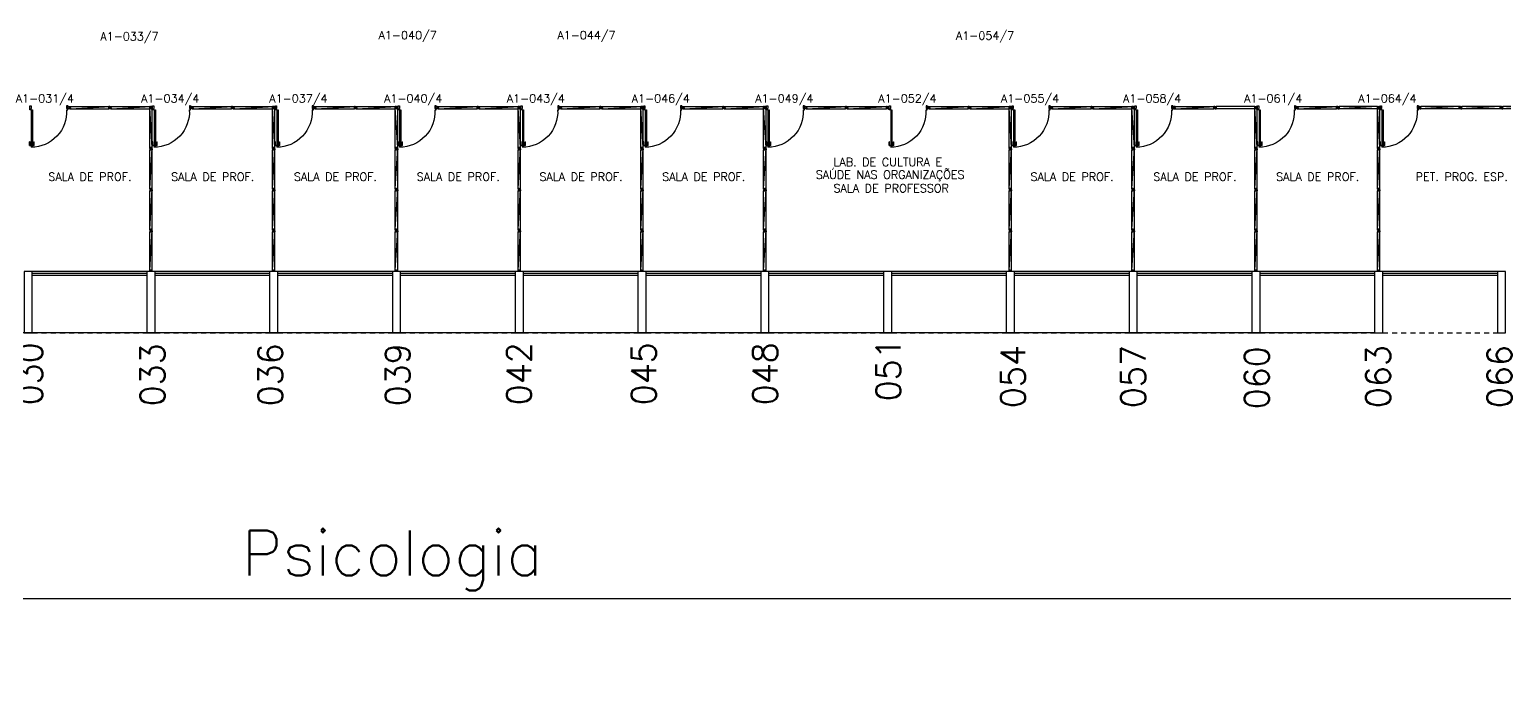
# Model space of a CAD drawing. Header units: millimetres. Extents: x 2641 to 2879, y 1208 to 1302.
# Drawn here: x 2684.07 to 2720.11, y 1210.89 to 1226.81 of the extents above; entities that cross this region are included whole.
import ezdxf
from ezdxf.enums import TextEntityAlignment as Align

# ---------------------------------------------------------------- set-up
doc = ezdxf.new("R2010")
doc.units = ezdxf.units.MM
doc.linetypes.add('HIDDEN2', pattern=[0.1875, 0.125, -0.0625])
for name, color, linetype in [('DIV', 2, 'Continuous'), ('ESQ', 1, 'Continuous'), ('ESTR', 3, 'Continuous'), ('NOPILAR1', 2, 'Continuous'), ('PISO', 1, 'Continuous'), ('PROJ', 1, 'HIDDEN2'), ('TEXTO', 2, 'Continuous'), ('TEXTO-ENDEREÇO', 2, 'Continuous'), ('TEXTOCENTROCUSTO', 2, 'Continuous')]:
    doc.layers.add(name, color=color, linetype=linetype)
doc.styles.add('1', font='romans.shx')
doc.styles.add('NOPILAR', font='simplex.shx', dxfattribs={"height": 0.6})
doc.styles.add('UNB-100', font='simplex.shx', dxfattribs={"height": 0.2})
doc.styles.add('UNB-100-1', font='simplex.shx', dxfattribs={"height": 0.2})
doc.dimstyles.new('1-600', dxfattribs={"dimtxt": 1.1, "dimasz": 2.5, "dimexe": 2, "dimexo": 4, "dimgap": 0.2, "dimtad": 1, "dimdec": 0, "dimzin": 4, "dimdsep": 46, "dimlunit": 6, "dimtxsty": '1', "dimblk1": 'NONE', "dimblk2": 'NONE', "dimsah": 1, "dimcen": 0, "dimclrd": 2, "dimclre": 2, "dimclrt": 2, "dimadec": 0, "dimazin": 0, "dimtfac": 1, "dimtdec": 0, "dimtmove": 2, "dimatfit": 3, "dimldrblk": 'NONE', "dimfxl": 1, "dimtolj": 1, "dimtzin": 0, "dimarcsym": 0})

# ---------------------------------------------------------------- blocks, each defined once
blk = doc.blocks.new('PILAR-SLS')
blk.add_lwpolyline([(0.003, -72.501), (0.003, -74.001), (0.203, -74.001), (0.203, -72.501)], close=True)
blk = doc.blocks.new('PDV2E-SLS')
at = {"layer": 'DIV'}
for p, q in [((0.023, 0.925), (0.063, 0.925)), ((0.023, 0.925), (0.023, 0.835)), ((0.033, 0.835), (0.023, 0.835)), ((0.033, 0.915), (0.063, 0.915)), ((0.033, 0.915), (0.033, 0.835)), ((0.065, 0.05), (0.065, 0.965)), ((0.095, 0.965), (0.065, 0.965)), ((0.095, 0.05), (0.095, 0.965)), ((0.138, 0.925), (0.097, 0.925)), ((0.128, 0.915), (0.097, 0.915)), ((0.128, 0.915), (0.128, 0.835)), ((0.128, 0.835), (0.137, 0.835)), ((0.138, 0.925), (0.138, 0.835)), ((0.049, 0.05), (0.029, 0.05)), ((0.029, 0.05), (0.029, 0.035)), ((0.029, 0.035), (0.029, -0.035)), ((0.049, 0.02), (0.049, 0.05)), ((0.049, 0.02), (0.059, 0.02)), ((0.059, -0.05), (0.059, 0.02)), ((0.065, 0.05), (0.095, 0.05)), ((0.928, -0.05), (0.928, 0.02)), ((0.938, 0.02), (0.928, 0.02)), ((0.938, 0.05), (0.958, 0.05)), ((0.938, 0.02), (0.938, 0.05)), ((0.958, 0.05), (0.958, 0.035)), ((0.958, 0.035), (0.958, -0.035)), ((0.029, -0.035), (0.029, -0.05)), ((0.029, -0.05), (0.059, -0.05)), ((0.958, -0.05), (0.928, -0.05)), ((0.958, -0.035), (0.958, -0.05))]:
    blk.add_line(p, q, dxfattribs=at)
blk.add_arc((0.062, 0.1), 0.865, 356.6786, 90, dxfattribs=at)
blk = doc.blocks.new('DIVMT-SLS')
for p, q in [((-0.03, 0.03), (-0.03, 0.006)), ((-0.008, 0.03), (-0.03, 0.03)), ((-0.0185, 0.006), (-0.03, 0.006)), ((-0.0185, -0.006), (-0.0185, 0.006)), ((-0.008, 0.03), (-0.008, 0.02)), ((-0.008, 0.02), (0.008, 0.02)), ((-0.0051, 0), (0.0051, 0)), ((0.0051, 0), (-0.0051, 0)), ((-0.0051, 0), (0.0051, 0)), ((0.97, -0.03), (0, 0.03)), ((0, -0.0051), (0, 0.0051)), ((0, 0.0051), (0, -0.0051)), ((0.008, 0.03), (0.008, 0.02)), ((0.008, 0.03), (0.03, 0.03)), ((0.0205, 0.006), (0.03, 0.006)), ((0.0205, -0.006), (0.0205, 0.006)), ((0.0205, 0.006), (0.0205, -0.006)), ((0.0205, 0.006), (0.03, 0.006)), ((0.97, 0.03), (0.03, 0.03)), ((0.03, 0.006), (0.03, 0.03)), ((0.03, -0.03), (0.03, 0.03)), ((0.03, -0.005), (0.03, 0.005)), ((0.97, 0.03), (0.97, 0.009)), ((0.97, 0.009), (0.97, 0.027)), ((0.9795, 0.006), (0.97, 0.006)), ((0.97, -0.005), (0.97, 0.005)), ((0.9795, 0.006), (0.9795, -0.006)), ((1.0051, 0), (0.9949, 0)), ((1, 0.0051), (1, -0.0051)), ((-0.0185, -0.006), (-0.03, -0.006)), ((-0.03, -0.03), (-0.03, -0.006)), ((-0.008, -0.03), (-0.03, -0.03)), ((-0.008, -0.03), (-0.008, -0.02)), ((-0.008, -0.02), (0.008, -0.02)), ((0.008, -0.03), (0.008, -0.02)), ((0.008, -0.03), (0.03, -0.03)), ((0.0205, -0.006), (0.03, -0.006)), ((0.0205, -0.006), (0.03, -0.006)), ((0.03, -0.006), (0.03, -0.03)), ((0.97, -0.03), (0.03, -0.03)), ((0.9795, -0.006), (0.97, -0.006)), ((0.97, -0.009), (0.97, -0.027))]:
    blk.add_line(p, q)
blk = doc.blocks.new('MTINI-SLS')
for p, q in [((-0.005, 0), (0.005, 0)), ((0, 0.001), (0, 0.02)), ((0.008, 0.02), (0, 0.02)), ((0, -0.005), (0, 0.005)), ((0, -0.02), (0, 0.001)), ((0.008, 0.03), (0.03, 0.03)), ((0.008, 0.03), (0.008, 0.02)), ((0.02, 0.006), (0.02, -0.006)), ((0.02, 0.006), (0.03, 0.006)), ((0.02, -0.004), (0.02, 0.004)), ((0.023, 0.006), (0.03, 0.006)), ((0.03, 0.006), (0.03, 0.03)), ((0, -0.02), (0.008, -0.02)), ((0.008, -0.03), (0.008, -0.02)), ((0.008, -0.03), (0.03, -0.03)), ((0.02, -0.006), (0.03, -0.006)), ((0.023, -0.006), (0.03, -0.006)), ((0.03, -0.006), (0.03, -0.03))]:
    blk.add_line(p, q)
blk = doc.blocks.new('MTT-SLS')
for p, q in [((-0.008, 0.03), (-0.03, 0.03)), ((-0.03, 0.03), (-0.03, 0.006)), ((-0.0185, 0.006), (-0.03, 0.006)), ((-0.0185, -0.006), (-0.0185, 0.006)), ((-0.008, 0.03), (-0.008, 0.02)), ((-0.008, 0.02), (0.008, 0.02)), ((-0.0051, 0), (0.0051, 0)), ((0, -0.0051), (0, 0.0051)), ((0.008, 0.03), (0.03, 0.03)), ((0.008, 0.03), (0.008, 0.02)), ((0.0205, -0.006), (0.0205, 0.006)), ((0.0205, 0.006), (0.03, 0.006)), ((0.03, 0.006), (0.03, 0.03)), ((-0.03, -0.03), (-0.03, -0.006)), ((-0.0185, -0.006), (-0.03, -0.006)), ((-0.008, -0.03), (-0.03, -0.03)), ((-0.008, -0.02), (0.008, -0.02)), ((-0.008, -0.03), (-0.008, -0.02)), ((0.008, -0.03), (0.008, -0.02)), ((0.008, -0.03), (0.03, -0.03)), ((0.0205, -0.006), (0.03, -0.006)), ((0.03, -0.006), (0.03, -0.03))]:
    blk.add_line(p, q)
blk = doc.blocks.new('DIV-SLS')
for p, q in [((-0.0051, 0), (0.0051, 0)), ((0, -0.0051), (0, 0.0051)), ((0.0205, 0.006), (0.03, 0.006)), ((0.0205, -0.006), (0.0205, 0.006)), ((0.03, 0.03), (0.97, 0.03)), ((0.03, 0.03), (0.03, -0.03)), ((0.03, 0.009), (0.03, 0.027)), ((0.03, 0.005), (0.03, -0.005)), ((0.97, 0.03), (0.97, -0.03)), ((0.9795, 0.006), (0.97, 0.006)), ((0.97, 0.005), (0.97, -0.005)), ((0.9795, -0.006), (0.9795, 0.006)), ((1.0051, 0), (0.9949, 0)), ((0.9949, 0), (1.0051, 0)), ((1, -0.0051), (1, 0.0051)), ((0.0205, -0.006), (0.03, -0.006)), ((0.03, -0.03), (0.03, -0.009)), ((0.03, -0.009), (0.03, -0.027)), ((0.03, -0.03), (0.97, -0.03)), ((0.9795, -0.006), (0.97, -0.006))]:
    blk.add_line(p, q)
blk = doc.blocks.new('*D53')
at = {"layer": 'DEFPOINTS', "color": 0, "transparency": 16777216}
for p in [(2653.933, 1219.395), (2731.933, 1219.395), (2653.933, 1212.895)]:
    blk.add_point(p, dxfattribs=at)
at = {"layer": 'TEXTOCENTROCUSTO', "color": 2, "lineweight": -2, "transparency": 16777216}
for p, q in [((2653.933, 1215.395), (2653.933, 1210.895)), ((2731.933, 1215.395), (2731.933, 1210.895)), ((2731.933, 1212.895), (2653.933, 1212.895))]:
    blk.add_line(p, q, dxfattribs=at)
at = {"layer": 'TEXTOCENTROCUSTO', "color": 2, "transparency": 16777216, "insert": (2692.933, 1213.828), "char_height": 1.1, "attachment_point": 5, "rotation": 360, "style": '1'}
blk.add_mtext('\\A1;Psicologia', dxfattribs=at)
blk = doc.blocks.new('_NONE')
at = {"color": 0, "linetype": 'ByBlock'}
blk.add_circle((0, 0), 0.25, dxfattribs=at)

msp = doc.modelspace()

# ---------------------------------------------------------------- linework, layer by layer
at = {"layer": 'DIV'}
for p, q in [((2716.028, 1224.895), (2716.038, 1224.895)), ((2716.033, 1224.9), (2716.033, 1224.89)), ((2716.053, 1224.901), (2716.063, 1224.901)), ((2716.053, 1224.901), (2716.053, 1224.889)), ((2716.053, 1224.889), (2716.063, 1224.889)), ((2716.063, 1224.925), (2716.063, 1224.904)), ((2716.063, 1224.865), (2716.063, 1224.925)), ((2716.063, 1224.904), (2716.063, 1224.922)), ((2716.063, 1224.89), (2716.063, 1224.9)), ((2716.063, 1224.886), (2716.063, 1224.868))]:
    msp.add_line(p, q, dxfattribs=at)
at = {"layer": 'ESQ'}
for p, q in [((2686.933, 1220.895), (2684.133, 1220.895)), ((2686.933, 1220.845), (2684.133, 1220.845)), ((2686.933, 1220.795), (2684.133, 1220.795)), ((2689.933, 1220.895), (2687.133, 1220.895)), ((2689.933, 1220.845), (2687.133, 1220.845)), ((2689.933, 1220.795), (2687.133, 1220.795)), ((2692.933, 1220.895), (2690.133, 1220.895)), ((2692.933, 1220.845), (2690.133, 1220.845)), ((2692.933, 1220.795), (2690.133, 1220.795)), ((2695.933, 1220.895), (2693.133, 1220.895)), ((2695.933, 1220.845), (2693.133, 1220.845)), ((2695.933, 1220.795), (2693.133, 1220.795)), ((2698.933, 1220.895), (2696.133, 1220.895)), ((2698.933, 1220.845), (2696.133, 1220.845)), ((2698.933, 1220.795), (2696.133, 1220.795)), ((2701.933, 1220.895), (2699.133, 1220.895)), ((2701.933, 1220.845), (2699.133, 1220.845)), ((2701.933, 1220.795), (2699.133, 1220.795)), ((2704.933, 1220.895), (2702.133, 1220.895)), ((2704.933, 1220.845), (2702.133, 1220.845)), ((2704.933, 1220.795), (2702.133, 1220.795)), ((2707.933, 1220.895), (2705.133, 1220.895)), ((2707.933, 1220.845), (2705.133, 1220.845)), ((2707.933, 1220.795), (2705.133, 1220.795)), ((2710.933, 1220.895), (2708.133, 1220.895)), ((2710.933, 1220.845), (2708.133, 1220.845)), ((2710.933, 1220.795), (2708.133, 1220.795)), ((2713.933, 1220.895), (2711.133, 1220.895)), ((2713.933, 1220.845), (2711.133, 1220.845)), ((2713.933, 1220.795), (2711.133, 1220.795)), ((2716.933, 1220.895), (2714.133, 1220.895)), ((2716.933, 1220.845), (2714.133, 1220.845)), ((2716.933, 1220.795), (2714.133, 1220.795)), ((2719.933, 1220.895), (2717.133, 1220.895)), ((2719.933, 1220.845), (2717.133, 1220.845)), ((2719.933, 1220.795), (2717.133, 1220.795))]:
    msp.add_line(p, q, dxfattribs=at)
at = {"layer": 'PISO'}
msp.add_line((2716.933, 1219.395), (2654.133, 1219.395), dxfattribs=at)
at = {"layer": 'PROJ'}
for p, q in [((2684.133, 1219.395), (2686.933, 1219.395)), ((2687.133, 1219.395), (2689.933, 1219.395)), ((2690.133, 1219.395), (2692.933, 1219.395)), ((2693.133, 1219.395), (2695.933, 1219.395)), ((2696.133, 1219.395), (2698.933, 1219.395)), ((2699.133, 1219.395), (2701.933, 1219.395)), ((2702.133, 1219.395), (2704.933, 1219.395)), ((2705.133, 1219.395), (2707.933, 1219.395)), ((2708.133, 1219.395), (2710.933, 1219.395)), ((2711.133, 1219.395), (2713.933, 1219.395)), ((2714.133, 1219.395), (2716.933, 1219.395)), ((2717.133, 1219.395), (2719.933, 1219.395))]:
    msp.add_line(p, q, dxfattribs=at)

# ---------------------------------------------------------------- block references
at = {"layer": 'DIV', "xscale": -1}
for name, p, rotation in [('PDV2E-SLS', (2684.045, 1224.895), 180), ('DIVMT-SLS', (2687.033, 1224.895), 90), ('PDV2E-SLS', (2687.045, 1224.895), 180), ('DIVMT-SLS', (2690.033, 1224.895), 90), ('PDV2E-SLS', (2690.045, 1224.895), 180), ('DIVMT-SLS', (2693.033, 1224.895), 90), ('PDV2E-SLS', (2693.045, 1224.895), 180), ('DIVMT-SLS', (2696.033, 1224.895), 90), ('PDV2E-SLS', (2696.045, 1224.895), 180), ('DIVMT-SLS', (2699.033, 1224.895), 90), ('PDV2E-SLS', (2699.045, 1224.895), 180), ('DIVMT-SLS', (2702.033, 1224.895), 90), ('PDV2E-SLS', (2702.045, 1224.895), 180), ('PDV2E-SLS', (2705.045, 1224.895), 180), ('DIVMT-SLS', (2708.033, 1224.895), 90), ('PDV2E-SLS', (2708.045, 1224.895), 180), ('DIVMT-SLS', (2711.033, 1224.895), 90), ('PDV2E-SLS', (2711.045, 1224.895), 180), ('MTT-SLS', (2712.033, 1224.895), 90), ('DIVMT-SLS', (2714.033, 1224.895), 90), ('PDV2E-SLS', (2714.045, 1224.895), 180), ('PDV2E-SLS', (2717.045, 1224.895), 180)]:
    msp.add_blockref(name, p, dxfattribs=dict(at, rotation=rotation))
for name, p in [('MTT-SLS', (2685.033, 1224.895)), ('DIVMT-SLS', (2686.033, 1224.895)), ('DIVMT-SLS', (2687.033, 1224.895)), ('MTT-SLS', (2688.033, 1224.895)), ('DIVMT-SLS', (2689.033, 1224.895)), ('DIVMT-SLS', (2690.033, 1224.895)), ('MTT-SLS', (2691.033, 1224.895)), ('DIVMT-SLS', (2692.033, 1224.895)), ('DIVMT-SLS', (2693.033, 1224.895)), ('MTT-SLS', (2694.033, 1224.895)), ('DIVMT-SLS', (2695.033, 1224.895)), ('DIVMT-SLS', (2696.033, 1224.895)), ('MTT-SLS', (2697.033, 1224.895)), ('DIVMT-SLS', (2698.033, 1224.895)), ('DIVMT-SLS', (2699.033, 1224.895)), ('MTT-SLS', (2700.033, 1224.895)), ('DIVMT-SLS', (2701.033, 1224.895)), ('DIVMT-SLS', (2702.033, 1224.895)), ('MTT-SLS', (2703.033, 1224.895)), ('DIVMT-SLS', (2704.033, 1224.895)), ('DIVMT-SLS', (2705.033, 1224.895)), ('MTT-SLS', (2706.033, 1224.895)), ('DIVMT-SLS', (2707.033, 1224.895)), ('DIVMT-SLS', (2708.033, 1224.895)), ('MTT-SLS', (2709.033, 1224.895)), ('DIVMT-SLS', (2710.033, 1224.895)), ('DIVMT-SLS', (2711.033, 1224.895)), ('MTT-SLS', (2712.033, 1224.895)), ('DIVMT-SLS', (2713.033, 1224.895)), ('DIV-SLS', (2714.033, 1224.895)), ('MTT-SLS', (2715.033, 1224.895)), ('DIVMT-SLS', (2716.033, 1224.895))]:
    msp.add_blockref(name, p, dxfattribs=at)
at = {"layer": 'DIV'}
for p in [(2716.033, 1224.895), (2718.033, 1224.895), (2719.033, 1224.895), (2720.033, 1224.895)]:
    msp.add_blockref('DIVMT-SLS', p, dxfattribs=at)
for name, p, rotation in [('DIVMT-SLS', (2717.033, 1224.895), 270), ('DIVMT-SLS', (2687.033, 1223.895), 270), ('DIVMT-SLS', (2690.033, 1223.895), 270), ('DIVMT-SLS', (2693.033, 1223.895), 270), ('DIVMT-SLS', (2696.033, 1223.895), 270), ('DIVMT-SLS', (2699.033, 1223.895), 270), ('DIVMT-SLS', (2702.033, 1223.895), 270), ('DIVMT-SLS', (2708.033, 1223.895), 270), ('DIVMT-SLS', (2711.033, 1223.895), 270), ('DIVMT-SLS', (2714.033, 1223.895), 270), ('DIVMT-SLS', (2717.033, 1223.895), 270), ('DIVMT-SLS', (2687.033, 1222.895), 270), ('DIVMT-SLS', (2690.033, 1222.895), 270), ('DIVMT-SLS', (2693.033, 1222.895), 270), ('DIVMT-SLS', (2696.033, 1222.895), 270), ('DIVMT-SLS', (2699.033, 1222.895), 270), ('DIVMT-SLS', (2702.033, 1222.895), 270), ('DIVMT-SLS', (2708.033, 1222.895), 270), ('DIVMT-SLS', (2711.033, 1222.895), 270), ('DIVMT-SLS', (2714.033, 1222.895), 270), ('DIVMT-SLS', (2717.033, 1222.895), 270), ('DIVMT-SLS', (2687.033, 1221.895), 270), ('DIVMT-SLS', (2690.033, 1221.895), 270), ('DIVMT-SLS', (2693.033, 1221.895), 270), ('DIVMT-SLS', (2696.033, 1221.895), 270), ('DIVMT-SLS', (2699.033, 1221.895), 270), ('DIVMT-SLS', (2702.033, 1221.895), 270), ('DIVMT-SLS', (2708.033, 1221.895), 270), ('DIVMT-SLS', (2711.033, 1221.895), 270), ('DIVMT-SLS', (2714.033, 1221.895), 270), ('DIVMT-SLS', (2717.033, 1221.895), 270), ('MTINI-SLS', (2687.033, 1220.895), 90), ('MTINI-SLS', (2690.033, 1220.895), 90), ('MTINI-SLS', (2693.033, 1220.895), 90), ('MTINI-SLS', (2696.033, 1220.895), 90), ('MTINI-SLS', (2699.033, 1220.895), 90), ('MTINI-SLS', (2702.033, 1220.895), 90), ('MTINI-SLS', (2708.033, 1220.895), 90), ('MTINI-SLS', (2711.033, 1220.895), 90), ('MTINI-SLS', (2714.033, 1220.895), 90), ('MTINI-SLS', (2717.033, 1220.895), 90)]:
    msp.add_blockref(name, p, dxfattribs=dict(at, rotation=rotation))
at = {"layer": 'ESTR'}
for p in [(2683.93, 1293.396), (2686.93, 1293.396), (2689.93, 1293.396), (2692.93, 1293.396), (2695.93, 1293.396), (2698.93, 1293.396), (2701.93, 1293.396), (2704.93, 1293.396), (2707.93, 1293.396), (2710.93, 1293.396), (2713.93, 1293.396), (2716.93, 1293.396), (2719.93, 1293.396)]:
    msp.add_blockref('PILAR-SLS', p, dxfattribs=at)

# ---------------------------------------------------------------- texts
at = {"layer": 'NOPILAR1', "style": 'NOPILAR'}
for s, p in [('030', (2684.379, 1217.622)), ('033', (2687.371, 1217.595)), ('036', (2690.25, 1217.595)), ('039', (2693.362, 1217.595)), ('042', (2696.327, 1217.622)), ('045', (2699.374, 1217.622)), ('048', (2702.339, 1217.622)), ('051', (2705.351, 1217.72)), ('054', (2708.397, 1217.551)), ('057', (2711.335, 1217.551)), ('060', (2714.354, 1217.524)), ('063', (2717.32, 1217.551)), ('066', (2720.284, 1217.551))]:
    msp.add_text(s, height=0.6, rotation=90, dxfattribs=at).set_placement(p)
at = {"layer": 'TEXTO', "style": 'UNB-100'}
for s, p in [('LAB. DE CULTURA E ', (2705.107, 1223.468)), ('SALA DE PROF.', (2685.542, 1223.109)), ('SALA DE PROF.', (2688.542, 1223.109)), ('SALA DE PROF.', (2691.542, 1223.109)), ('SALA DE PROF.', (2694.542, 1223.109)), ('SALA DE PROF.', (2697.542, 1223.109)), ('SALA DE PROF.', (2700.542, 1223.109)), ('SAÚDE NAS ORGANIZAÇÕES', (2705.095, 1223.16)), ('SALA DE PROF.', (2709.542, 1223.109)), ('SALA DE PROF.', (2712.542, 1223.109)), ('SALA DE PROF.', (2715.542, 1223.109)), ('PET. PROG. ESP. TREINAMENTO', (2720.018, 1223.109)), ('SALA DE PROFESSOR', (2705.12, 1222.827))]:
    msp.add_text(s, height=0.2, dxfattribs=at).set_placement(p, align=Align.CENTER)
at = {"layer": 'TEXTO-ENDEREÇO', "style": 'UNB-100-1'}
for s, p in [('A1-033/7', (2685.796, 1226.54)), ('A1-040/7', (2692.595, 1226.57)), ('A1-044/7', (2696.964, 1226.57)), ('A1-054/7', (2706.702, 1226.558)), ('A1-031/4', (2683.729, 1225.022)), ('A1-034/4', (2686.793, 1225.022)), ('A1-037/4', (2689.924, 1225.022)), ('A1-040/4', (2692.73, 1225.022)), ('A1-043/4', (2695.726, 1225.022)), ('A1-046/4', (2698.779, 1225.022)), ('A1-049/4', (2701.798, 1225.022)), ('A1-052/4', (2704.805, 1225.022)), ('A1-055/4', (2707.802, 1225.022)), ('A1-058/4', (2710.785, 1225.022)), ('A1-061/4', (2713.744, 1225.022)), ('A1-064/4', (2716.534, 1225.022))]:
    msp.add_text(s, height=0.2, dxfattribs=at).set_placement(p)

# ---------------------------------------------------------------- dimensions: what is measured, and where the dimension line sits
at = {"layer": 'TEXTOCENTROCUSTO'}
dim = msp.add_aligned_dim(p1=(2731.933, 1219.395), p2=(2653.933, 1219.395), distance=6.5, text='Psicologia', dimstyle='1-600', dxfattribs=at)
dim.commit()
dim.dimension.update_dxf_attribs({"geometry": '*D53', "text_midpoint": (2692.933, 1213.828)})

doc.saveas('drawing.dxf')
